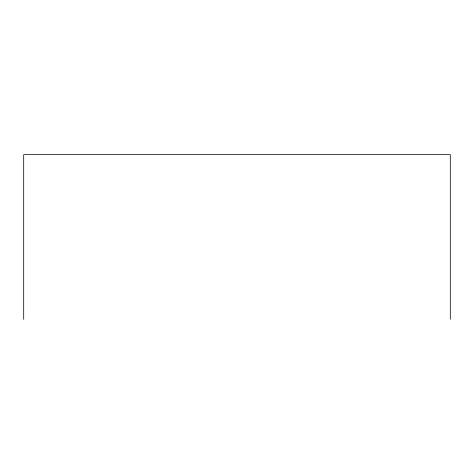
<?xml version="1.0" encoding="UTF-8"?>
<svg xmlns="http://www.w3.org/2000/svg" width="474" height="474" viewBox="0 0 474 474"><rect width="100%" height="100%" fill="white"/><g stroke="black" fill="none" stroke-linecap="round" stroke-linejoin="round"><path stroke-width="0.71" d="M450.3 319.346L450.3 154.654L23.7 154.654L23.7 319.346"/></g></svg>
